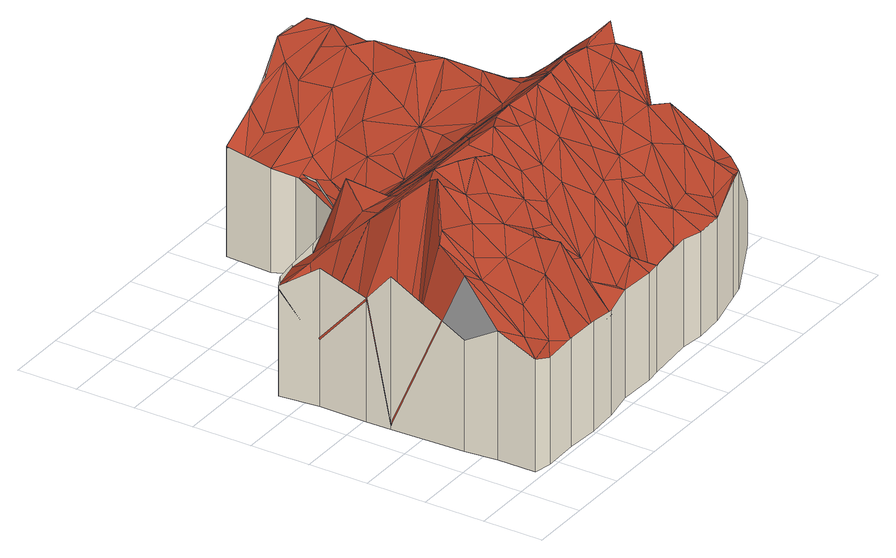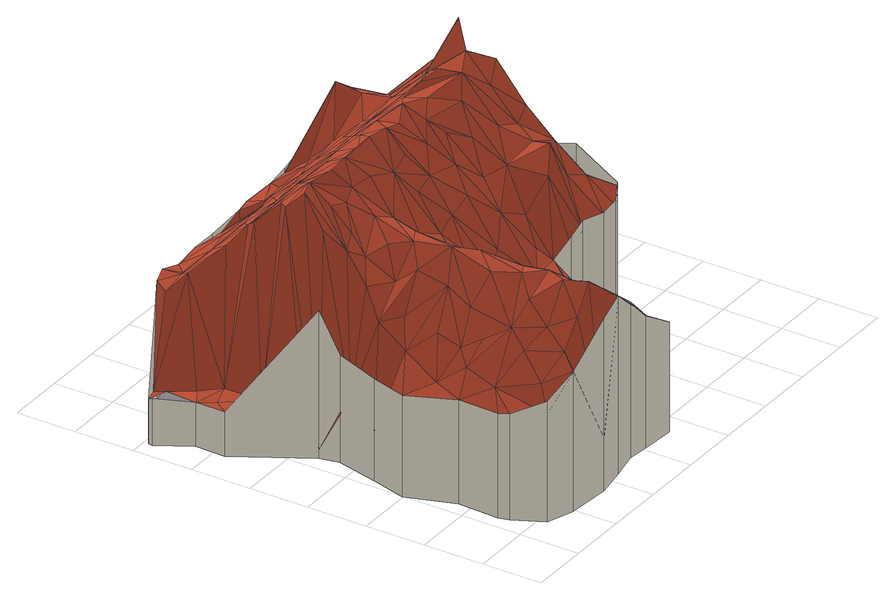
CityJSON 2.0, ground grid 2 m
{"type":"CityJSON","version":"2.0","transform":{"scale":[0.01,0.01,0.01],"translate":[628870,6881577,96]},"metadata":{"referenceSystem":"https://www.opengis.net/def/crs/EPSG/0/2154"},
"CityObjects":{
"building1":{"type":"Building","geometry":[{"type":"MultiSurface","lod":"2","boundaries":[[[0,1,2]],[[1,3,2]],[[4,5,6]],[[7,8,9]],[[10,11,12]],[[13,14,15]],[[16,17,2]],[[18,19,20]],[[21,13,22]],[[23,24,25]],[[26,27,28]],[[29,30,31]],[[32,33,14]],[[34,32,35]],[[36,37,22]],[[37,21,22]],[[38,39,40]],[[41,42,43]],[[44,45,46]],[[47,48,49]],[[26,50,51]],[[52,29,53]],[[54,55,56]],[[57,58,59]],[[58,60,59]],[[61,62,63]],[[61,64,62]],[[65,48,47]],[[66,52,53]],[[67,68,69]],[[70,67,69]],[[71,72,73]],[[71,68,72]],[[68,71,69]],[[74,75,76]],[[77,78,79]],[[78,77,80]],[[44,81,82]],[[83,84,85]],[[83,86,84]],[[87,88,89]],[[90,91,92]],[[91,90,31]],[[93,66,94]],[[95,96,53]],[[96,66,53]],[[97,98,99]],[[62,100,101]],[[102,103,99]],[[104,102,105]],[[106,107,86]],[[108,109,43]],[[110,111,112]],[[113,111,110]],[[114,115,101]],[[116,117,118]],[[119,116,120]],[[121,122,0]],[[122,121,123]],[[1,122,124]],[[122,1,0]],[[125,126,127]],[[126,125,128]],[[28,27,129]],[[27,130,129]],[[5,121,0]],[[121,5,15]],[[17,5,2]],[[5,0,2]],[[131,5,17]],[[5,131,6]],[[7,132,3]],[[132,7,9]],[[133,134,135]],[[134,133,136]],[[134,137,138]],[[137,134,136]],[[19,139,129]],[[139,28,129]],[[140,141,11]],[[141,140,142]],[[143,144,145]],[[144,143,146]],[[10,144,147]],[[144,10,145]],[[148,13,4]],[[13,148,22]],[[5,13,15]],[[13,5,4]],[[149,148,4]],[[149,4,6]],[[148,36,22]],[[36,148,150]],[[151,36,152]],[[36,151,153]],[[154,73,135]],[[154,134,138]],[[134,154,135]],[[73,72,135]],[[72,133,135]],[[155,1,124]],[[156,155,124]],[[155,156,157]],[[7,155,157]],[[155,7,3]],[[155,3,1]],[[3,16,2]],[[132,16,3]],[[8,49,9]],[[49,132,9]],[[49,8,137]],[[10,18,145]],[[143,18,20]],[[18,143,145]],[[18,10,12]],[[121,33,123]],[[33,121,15]],[[14,33,15]],[[158,10,147]],[[158,147,159]],[[158,140,11]],[[10,158,11]],[[158,160,140]],[[160,158,159]],[[149,161,148]],[[148,161,150]],[[131,161,6]],[[161,131,162]],[[161,149,6]],[[163,164,79]],[[164,163,46]],[[165,77,166]],[[77,165,167]],[[77,164,168]],[[166,77,168]],[[164,77,79]],[[133,47,136]],[[47,49,137]],[[47,137,136]],[[72,47,133]],[[47,72,125]],[[30,87,169]],[[87,30,170]],[[169,87,89]],[[171,38,40]],[[38,171,172]],[[171,173,172]],[[21,32,13]],[[13,32,14]],[[32,160,159]],[[33,32,159]],[[32,34,160]],[[174,32,21]],[[32,174,35]],[[175,37,153]],[[37,36,153]],[[37,174,21]],[[174,37,176]],[[37,175,176]],[[25,175,151]],[[151,175,153]],[[23,151,177]],[[23,25,151]],[[178,23,179]],[[180,178,179]],[[178,24,23]],[[181,175,25]],[[175,181,176]],[[45,164,46]],[[45,182,164]],[[182,45,183]],[[39,171,40]],[[182,39,164]],[[164,39,168]],[[39,182,183]],[[39,184,168]],[[184,39,38]],[[184,166,168]],[[184,165,166]],[[185,23,177]],[[185,41,179]],[[23,185,179]],[[49,48,132]],[[48,16,132]],[[130,186,187]],[[27,186,130]],[[139,50,28]],[[50,26,28]],[[50,18,12]],[[18,50,19]],[[50,139,19]],[[188,50,12]],[[160,189,140]],[[34,189,160]],[[140,189,142]],[[189,34,35]],[[174,189,35]],[[189,174,190]],[[191,192,193]],[[192,191,141]],[[29,52,30]],[[30,52,170]],[[125,68,128]],[[72,68,125]],[[194,38,172]],[[194,184,38]],[[184,194,165]],[[194,42,41]],[[185,194,41]],[[194,185,195]],[[55,84,56]],[[84,55,85]],[[60,61,59]],[[59,61,63]],[[61,60,80]],[[61,80,118]],[[117,61,118]],[[61,117,64]],[[65,125,127]],[[65,47,125]],[[65,131,17]],[[48,65,16]],[[16,65,17]],[[126,65,127]],[[65,103,162]],[[131,65,162]],[[103,65,126]],[[196,186,27]],[[26,196,27]],[[197,188,12]],[[11,197,12]],[[141,197,11]],[[191,197,141]],[[197,191,51]],[[50,197,51]],[[197,50,188]],[[173,108,172]],[[194,108,42]],[[42,108,43]],[[108,194,172]],[[198,178,180]],[[178,198,89]],[[199,200,201]],[[199,201,202]],[[70,199,202]],[[199,70,69]],[[203,71,154]],[[154,71,73]],[[74,203,154]],[[74,154,138]],[[75,74,138]],[[117,204,64]],[[55,204,85]],[[204,117,85]],[[205,98,206]],[[205,54,56]],[[98,205,56]],[[67,205,206]],[[205,67,70]],[[60,78,80]],[[58,78,60]],[[163,81,46]],[[207,81,163]],[[81,44,46]],[[81,207,208]],[[98,209,99]],[[209,98,56]],[[210,209,84]],[[84,209,56]],[[209,210,105]],[[86,107,84]],[[210,107,211]],[[107,210,84]],[[212,194,195]],[[194,212,165]],[[165,212,167]],[[213,141,142]],[[213,192,141]],[[192,88,193]],[[214,88,87]],[[88,214,193]],[[88,215,24]],[[88,178,89]],[[178,88,24]],[[91,169,89]],[[91,198,92]],[[198,91,89]],[[30,91,31]],[[91,30,169]],[[108,90,92]],[[171,90,173]],[[90,108,173]],[[52,93,170]],[[66,93,52]],[[93,87,170]],[[93,214,87]],[[186,96,187]],[[196,96,186]],[[96,216,187]],[[216,96,95]],[[96,217,66]],[[217,96,196]],[[66,217,94]],[[217,26,51]],[[217,196,26]],[[191,217,51]],[[217,191,193]],[[214,217,193]],[[217,93,94]],[[93,217,214]],[[199,113,200]],[[113,110,200]],[[71,113,69]],[[113,199,69]],[[113,71,203]],[[68,97,128]],[[67,97,68]],[[97,67,206]],[[98,97,206]],[[97,126,128]],[[97,103,126]],[[103,97,99]],[[204,100,64]],[[64,100,62]],[[218,70,202]],[[218,205,70]],[[218,219,54]],[[205,218,54]],[[220,218,201]],[[201,218,202]],[[218,220,219]],[[221,163,79]],[[78,221,79]],[[221,78,58]],[[221,58,57]],[[207,221,208]],[[221,207,163]],[[221,57,208]],[[209,102,99]],[[102,209,105]],[[102,104,150]],[[161,102,150]],[[103,102,162]],[[102,161,162]],[[222,151,152]],[[222,211,151]],[[36,222,152]],[[222,36,150]],[[104,222,150]],[[210,222,105]],[[222,104,105]],[[222,210,211]],[[120,77,167]],[[77,120,80]],[[151,106,177]],[[107,106,211]],[[211,106,151]],[[106,185,177]],[[185,106,195]],[[223,174,176]],[[174,223,190]],[[181,223,176]],[[223,88,192]],[[213,223,192]],[[88,223,215]],[[24,223,25]],[[215,223,24]],[[223,181,25]],[[223,189,190]],[[223,213,142]],[[189,223,142]],[[109,180,179]],[[41,109,179]],[[109,41,43]],[[198,109,92]],[[109,108,92]],[[109,198,180]],[[74,111,203]],[[111,113,203]],[[111,74,76]],[[112,111,76]],[[114,100,204]],[[100,114,101]],[[114,204,55]],[[114,55,54]],[[219,114,54]],[[220,114,219]],[[114,220,115]],[[119,212,195]],[[106,119,195]],[[119,106,86]],[[212,119,167]],[[119,120,167]],[[80,116,118]],[[120,116,80]],[[116,83,85]],[[117,116,85]],[[116,119,86]],[[83,116,86]],[[224,225,76,226]],[[225,227,75,76]],[[227,228,229,75]],[[228,230,231,229]],[[230,232,8,231]],[[232,233,234,8]],[[233,235,236,234]],[[235,237,238,236]],[[237,239,240,238]],[[239,241,242,240]],[[241,243,244,242]],[[243,245,33,244]],[[245,246,247,33]],[[246,248,249,247]],[[248,250,147,249]],[[250,251,146,147]],[[251,252,143,146]],[[252,253,254,143]],[[253,255,19,254]],[[255,256,257,19]],[[256,258,259,257]],[[258,260,261,259]],[[260,262,216,261]],[[262,263,264,216]],[[263,265,53,264]],[[265,266,29,53]],[[266,267,268,29]],[[267,269,270,268]],[[269,271,272,270]],[[271,273,183,272]],[[273,274,45,183]],[[274,275,276,45]],[[275,277,82,276]],[[277,278,208,82]],[[278,279,280,208]],[[279,281,59,280]],[[281,282,63,59]],[[282,283,284,63]],[[283,285,101,284]],[[285,286,115,101]],[[286,287,220,115]],[[287,288,289,220]],[[288,290,291,289]],[[290,292,293,291]],[[292,224,226,293]],[[225,227,228,230,232,233,235,237,239,241,243,245,246,248,250,251,252,253,255,256,258,260,262,263,265,266,267,269,271,273,274,275,277,278,279,281,282,283,285,286,287,288,290,292,224]]],"semantics":{"surfaces":[{"type":"RoofSurface"},{"type":"WallSurface"},{"type":"GroundSurface"}],"values":[0,0,0,0,0,0,0,0,0,0,0,0,0,0,0,0,0,0,0,0,0,0,0,0,0,0,0,0,0,0,0,0,0,0,0,0,0,0,0,0,0,0,0,0,0,0,0,0,0,0,0,0,0,0,0,0,0,0,0,0,0,0,0,0,0,0,0,0,0,0,0,0,0,0,0,0,0,0,0,0,0,0,0,0,0,0,0,0,0,0,0,0,0,0,0,0,0,0,0,0,0,0,0,0,0,0,0,0,0,0,0,0,0,0,0,0,0,0,0,0,0,0,0,0,0,0,0,0,0,0,0,0,0,0,0,0,0,0,0,0,0,0,0,0,0,0,0,0,0,0,0,0,0,0,0,0,0,0,0,0,0,0,0,0,0,0,0,0,0,0,0,0,0,0,0,0,0,0,0,0,0,0,0,0,0,0,0,0,0,0,0,0,0,0,0,0,0,0,0,0,0,0,0,0,0,0,0,0,0,0,0,0,0,0,0,0,0,0,0,0,0,0,0,0,0,0,0,0,0,0,0,0,0,0,0,0,0,0,0,0,0,0,0,0,0,0,0,0,0,0,0,0,0,0,0,0,0,0,0,0,0,0,0,0,0,0,0,0,0,0,0,0,0,0,0,0,0,0,0,0,0,0,0,0,0,0,0,0,0,0,0,0,0,0,0,0,0,0,0,0,0,0,0,0,0,0,0,0,0,0,0,0,0,0,0,0,0,0,0,0,0,0,0,0,0,0,0,0,0,0,0,0,0,0,0,0,0,0,0,0,0,0,0,0,0,0,0,0,0,0,0,0,0,0,0,0,0,0,0,0,0,0,0,0,0,0,0,0,0,0,0,0,0,0,0,0,0,0,0,0,0,0,0,0,0,0,0,0,0,0,0,0,0,0,0,0,0,0,0,1,1,1,1,1,1,1,1,1,1,1,1,1,1,1,1,1,1,1,1,1,1,1,1,1,1,1,1,1,1,1,1,1,1,1,1,1,1,1,1,1,1,1,1,1,2]}}]}
},
"vertices":[
[353,828,643],[248,819,482],[296,734,592],[193,741,548],[531,715,580],[430,730,577],[468,636,658],[98,769,243],[97,593,442],[105,655,257],[784,1267,467],[887,1218,561],[874,1327,558],[570,798,509],[531,895,401],[483,828,468],[273,667,618],[352,650,646],[908,1395,583],[956,1451,625],[840,1434,527],[671,853,453],[640,730,579],[955,678,644],[1001,780,653],[905,735,585],[1133,1320,567],[1171,1404,529],[1093,1398,605],[1404,996,369],[1287,931,440],[1370,879,196],[607,947,364],[531,955,378],[686,1043,362],[684,975,366],[719,652,659],[744,742,570],[1300,528,799],[1377,497,183],[1342,614,173],[1070,590,722],[1144,584,745],[1136,650,674],[1477,232,176],[1484,338,177],[1425,303,175],[257,479,795],[268,570,714],[180,532,748],[1031,1308,673],[1093,1233,612],[1320,1060,392],[1351,1156,378],[679,182,494],[777,247,563],[701,310,624],[1270,85,438],[1192,106,394],[1132,53,375],[1108,146,438],[1014,127,437],[916,63,380],[1031,44,379],[910,184,494],[343,520,777],[1273,1133,441],[471,261,596],[381,304,644],[387,204,630],[487,172,511],[297,243,591],[284,349,679],[194,286,627],[163,93,439],[118,156,462],[120,27,405],[1198,334,629],[1220,223,522],[1287,315,599],[1111,263,568],[1498,202,175],[1542,213,177],[902,335,637],[807,387,699],[849,263,572],[924,425,732],[1125,974,591],[1045,934,672],[1121,866,609],[1330,770,252],[1280,834,502],[1231,761,575],[1236,1090,476],[1201,1143,507],[1356,1293,370],[1290,1241,417],[523,324,649],[597,294,615],[585,374,698],[835,85,260],[791,41,385],[614,490,797],[529,439,759],[688,527,779],[695,452,768],[962,516,797],[890,515,794],[1204,677,653],[1158,711,624],[298,18,382],[244,61,397],[178,16,374],[299,108,576],[747,102,416],[740,35,387],[976,289,585],[915,241,551],[1000,218,528],[989,368,674],[1063,333,633],[422,868,580],[331,927,372],[418,945,366],[229,935,373],[327,399,737],[458,452,783],[390,467,798],[416,383,705],[1061,1468,208],[1207,1457,498],[411,564,730],[198,649,637],[193,412,853],[112,353,691],[151,371,716],[108,461,53],[98,511,42],[106,262,619],[1012,1385,680],[805,1153,447],[943,1114,614],[845,1087,513],[789,1438,473],[679,1387,362],[750,1365,429],[674,1445,398],[666,1288,377],[594,661,638],[544,593,699],[642,592,710],[834,601,710],[752,587,724],[800,663,648],[163,239,582],[168,834,448],[151,926,362],[84,887,387],[742,1194,409],[676,1198,369],[707,1109,373],[586,553,749],[515,511,776],[1337,216,500],[1364,360,171],[1184,452,752],[1233,405,701],[1140,394,690],[1311,428,724],[1220,886,508],[1225,1001,492],[1350,675,59],[1200,528,798],[1233,614,716],[745,881,429],[826,758,550],[798,820,498],[927,580,737],[1062,814,661],[1032,663,682],[1091,745,643],[872,831,532],[1443,384,171],[1487,440,178],[1244,476,770],[1014,574,740],[1246,1372,451],[1298,1426,390],[962,1306,632],[781,1032,440],[801,954,466],[1041,1174,658],[997,1004,659],[1066,1083,646],[1140,508,798],[1047,524,799],[1195,1279,506],[980,1227,653],[1153,811,569],[387,114,640],[408,12,367],[511,18,365],[484,81,412],[239,147,491],[802,155,471],[570,160,482],[550,246,576],[1364,156,432],[1318,97,425],[676,363,679],[771,446,756],[824,511,797],[1046,422,723],[903,984,564],[1149,1067,563],[959,892,618],[1346,1329,383],[1162,1216,545],[542,110,433],[624,73,389],[616,38,390],[1286,161,453],[749,521,792],[874,909,534],[178,16,29],[120,27,29],[178,16,388],[118,156,29],[106,262,29],[106,262,401],[98,511,29],[98,511,539],[97,593,29],[98,754,29],[98,754,492],[84,887,29],[84,887,398],[151,926,29],[151,926,382],[229,935,29],[229,935,383],[331,927,29],[331,927,404],[418,945,29],[418,945,397],[531,955,29],[679,1140,29],[679,1140,378],[694,1221,29],[694,1221,377],[666,1288,29],[674,1445,29],[789,1438,29],[861,1431,29],[861,1431,552],[956,1451,29],[1061,1468,29],[1061,1468,605],[1207,1457,29],[1207,1457,496],[1298,1426,29],[1298,1426,433],[1346,1329,29],[1356,1293,29],[1356,1293,379],[1351,1156,29],[1404,996,29],[1370,879,29],[1370,879,371],[1335,738,29],[1335,738,389],[1350,675,29],[1350,675,524],[1487,440,29],[1484,338,29],[1548,230,29],[1548,230,187],[1542,213,29],[1318,97,29],[1270,85,29],[1270,85,419],[1132,53,29],[1031,44,29],[953,54,29],[953,54,389],[791,41,29],[740,35,29],[616,38,29],[511,18,29],[511,18,380],[408,12,29],[408,12,397],[298,18,29],[298,18,393]
]}
